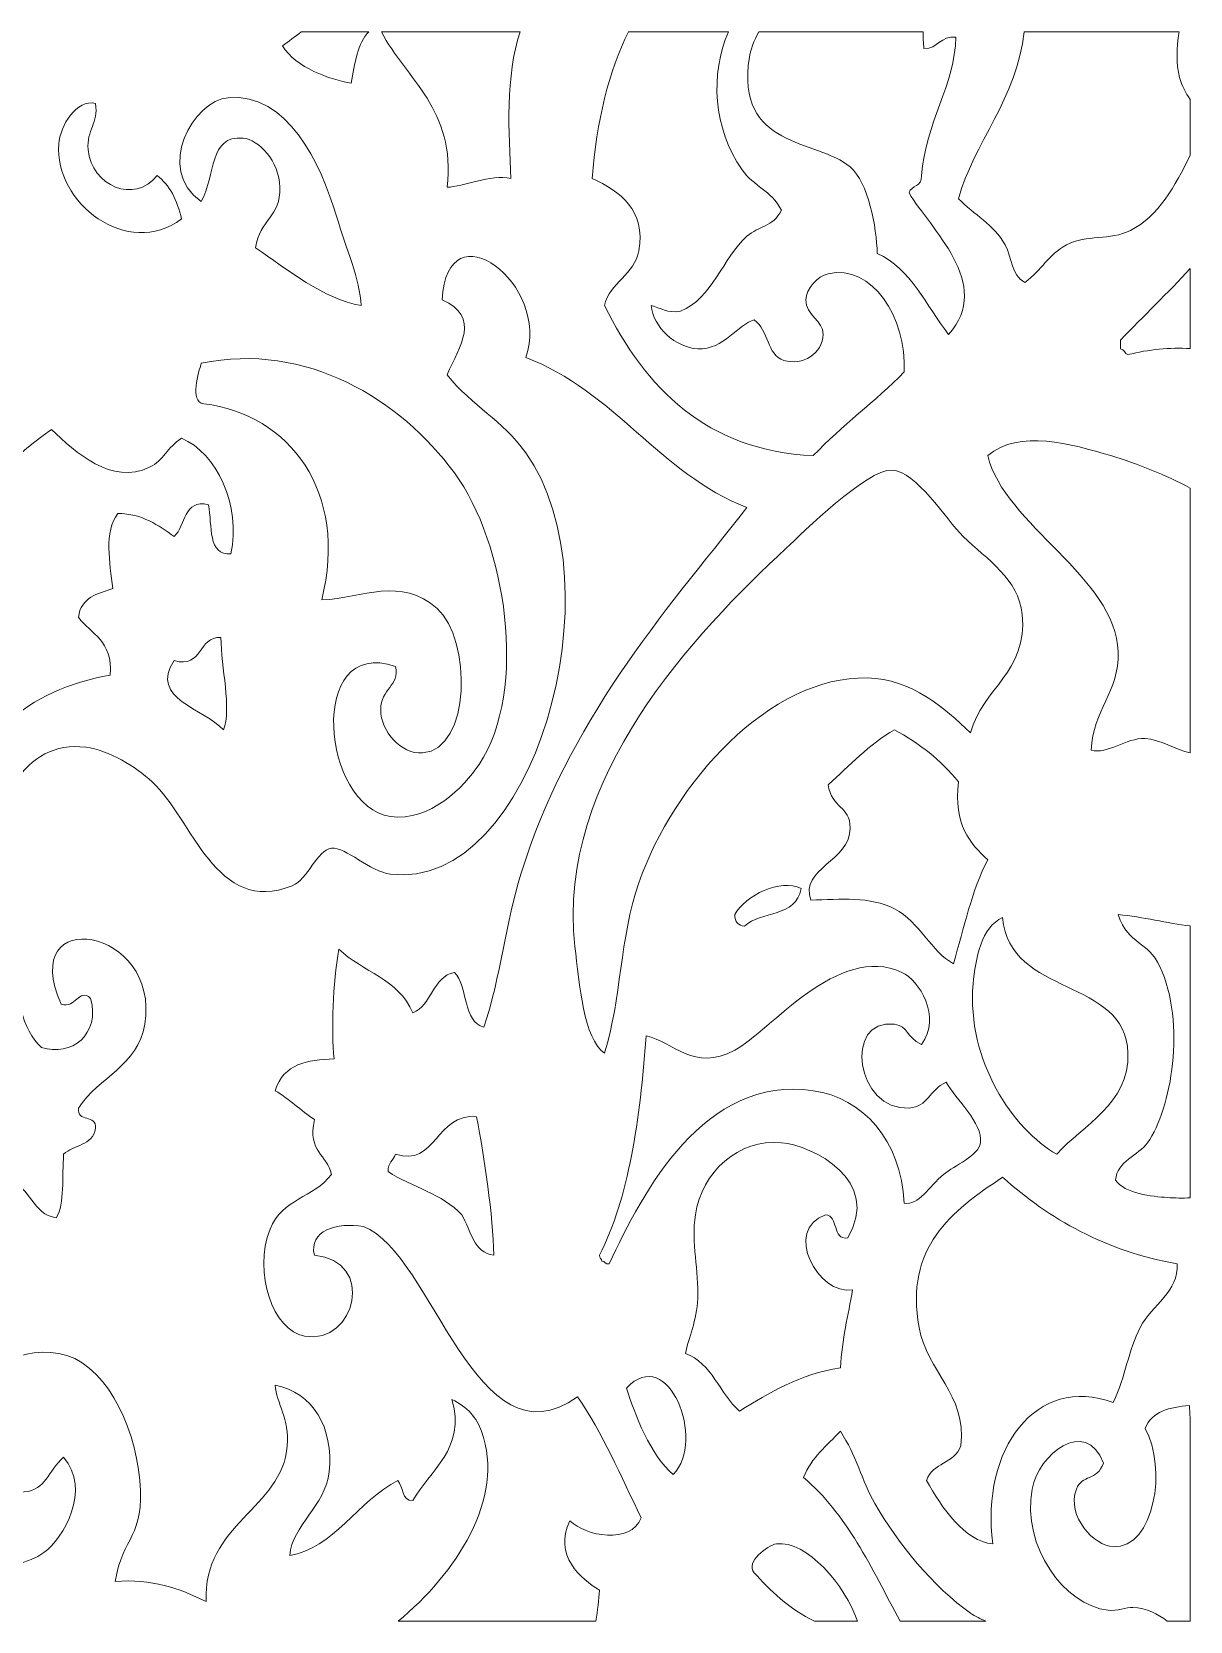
# Model space of a CAD drawing. Header units: millimetres. Extents: x -1202 to 1200, y -590 to 590.
# Drawn here: x 340 to 1200, y -590 to 590 of the extents above; entities that cross this region are included whole.
import ezdxf

# ---------------------------------------------------------------- set-up
doc = ezdxf.new("R2010")
doc.units = ezdxf.units.MM
doc.header["$MEASUREMENT"] = 0
doc.layers.add('Layer 1', color=7, linetype='Continuous')

msp = doc.modelspace()

# ---------------------------------------------------------------- linework, layer by layer
at = {"layer": 'Layer 1', "color": 250, "lineweight": 20}
for points, knots in [([(526.2948, 579.6191), (536.323, 563.1623), (561.68, 554.5573), (577.3699, 551.7598), (580.0285, 566.4674), (582.2188, 581.7252), (590.3788, 589.9734), (590.3788, 589.9734), (540.1904, 589.9734), (540.1904, 589.9734), (535.8533, 586.1762), (531.0276, 582.9527), (526.2948, 579.6191)], [0, 0, 0, 0, 0.25, 0.25, 0.25, 0.5, 0.5, 0.5, 0.75, 0.75, 0.75, 1, 1, 1, 1]), ([(599.7251, 589.9734), (618.3184, 554.479), (655.2322, 532.4197), (648.5054, 474.6067), (660.2649, 474.7141), (680.5177, 484.3975), (695.9317, 481.0349), (694.1595, 514.8832), (691.8338, 557.5172), (702.683, 589.9734), (702.683, 589.9734), (599.7251, 589.9734), (599.7251, 589.9734)], [0, 0, 0, 0, 0.25, 0.25, 0.25, 0.5, 0.5, 0.5, 0.75, 0.75, 0.75, 1, 1, 1, 1]), ([(756.1249, 481.0349), (776.9093, 471.6169), (796.1289, 457.5738), (790.7792, 427.4576), (787.6588, 409.8809), (769.2166, 403.7767), (765.2448, 386.7417), (796.2746, 325.3298), (840.1979, 279.0716), (920.2879, 275.3001), (941.4077, 297.6314), (966.3423, 315.4834), (987.7776, 337.4512), (989.5259, 378.2126), (963.9321, 417.6427), (931.2304, 410.3142), (923.3635, 408.5525), (914.9322, 399.1486), (914.8159, 391.0285), (914.6469, 379.3922), (927.8911, 375.4222), (927.5817, 365.3106), (927.1482, 351.0194), (912.1711, 341.8636), (898.3987, 346.0218), (885.6888, 349.8581), (887.2803, 368.6376), (876.5093, 376.0257), (864.6103, 373.4276), (853.917, 353.5415), (834.5578, 354.5954), (817.8812, 355.5016), (801.5623, 370.5744), (799.9, 386.7417), (806.8465, 384.9), (811.986, 380.9372), (821.7883, 382.4549), (845.2124, 392.2456), (853.1957, 422.0024), (871.0382, 438.1736), (879.5583, 445.8959), (890.3086, 444.9057), (896.5761, 457.4624), (888.7203, 473.0162), (876.3465, 474.6513), (867.3894, 487.4673), (845.8902, 518.2319), (843.6391, 558.7103), (857.3382, 589.9734), (857.3382, 589.9734), (783.1429, 589.9734), (783.1429, 589.9734), (768.2284, 560.6025), (759.6267, 523.8146), (756.1249, 481.0349)], [0, 0, 0, 0, 0.055555556, 0.055555556, 0.055555556, 0.111111111, 0.111111111, 0.111111111, 0.166666667, 0.166666667, 0.166666667, 0.222222222, 0.222222222, 0.222222222, 0.277777778, 0.277777778, 0.277777778, 0.333333333, 0.333333333, 0.333333333, 0.388888889, 0.388888889, 0.388888889, 0.444444444, 0.444444444, 0.444444444, 0.5, 0.5, 0.5, 0.555555556, 0.555555556, 0.555555556, 0.611111111, 0.611111111, 0.611111111, 0.666666667, 0.666666667, 0.666666667, 0.722222222, 0.722222222, 0.722222222, 0.777777778, 0.777777778, 0.777777778, 0.833333333, 0.833333333, 0.833333333, 0.888888889, 0.888888889, 0.888888889, 0.944444444, 0.944444444, 0.944444444, 1, 1, 1, 1]), ([(879.9305, 589.9734), (876.151, 583.904), (873.5772, 575.5254), (872.8609, 571.0455), (862.0277, 503.181), (923.1076, 510.3838), (947.6484, 489.6086), (961.0616, 478.2547), (967.2928, 444.9988), (967.7116, 425.3162), (992.9729, 414.2761), (1003.9456, 386.4522), (1020.6092, 365.3106), (1054.3346, 402.5667), (1006.6885, 444.0299), (991.4234, 470.3199), (992.78, 476.5841), (1001.2708, 474.467), (1000.5434, 483.1804), (1003.6422, 522.5781), (1025.4015, 550.888), (1026.0813, 586.0474), (1014.6512, 587.3343), (1012.8931, 577.254), (1002.3694, 577.4737), (1001.8581, 581.7986), (1001.7602, 585.9542), (1001.9094, 589.9734), (1001.9094, 589.9734), (879.9305, 589.9734), (879.9305, 589.9734)], [0, 0, 0, 0, 0.1, 0.1, 0.1, 0.2, 0.2, 0.2, 0.3, 0.3, 0.3, 0.4, 0.4, 0.4, 0.5, 0.5, 0.5, 0.6, 0.6, 0.6, 0.7, 0.7, 0.7, 0.8, 0.8, 0.8, 0.9, 0.9, 0.9, 1, 1, 1, 1]), ([(1076.748, 589.9734), (1071.5801, 541.1555), (1039.014, 506.4549), (1027.9039, 466.0361), (1039.8942, 454.1313), (1053.896, 447.1868), (1062.5617, 431.7444), (1067.8726, 422.2818), (1067.166, 409.3585), (1077.1538, 403.8851), (1090.3644, 413.3487), (1094.2535, 424.3189), (1108.1629, 431.7444), (1123.0186, 439.6802), (1140.4751, 434.8801), (1155.5866, 442.4605), (1176.6014, 452.998), (1188.6133, 475.6286), (1199.95, 498.2389), (1199.95, 498.2389), (1199.95, 539.8109), (1199.95, 539.8109), (1196.6293, 544.5714), (1193.667, 549.6747), (1192.067, 556.0425), (1189.523, 566.1708), (1189.6537, 578.0356), (1191.7615, 589.9734), (1191.7615, 589.9734), (1076.748, 589.9734), (1076.748, 589.9734)], [0, 0, 0, 0, 0.1, 0.1, 0.1, 0.2, 0.2, 0.2, 0.3, 0.3, 0.3, 0.4, 0.4, 0.4, 0.5, 0.5, 0.5, 0.6, 0.6, 0.6, 0.7, 0.7, 0.7, 0.8, 0.8, 0.8, 0.9, 0.9, 0.9, 1, 1, 1, 1]), ([(566.4239, 453.1756), (554.3293, 492.8557), (530.1124, 544.7625), (486.1685, 541.0437), (460.3901, 538.8608), (431.3551, 488.2064), (466.1017, 463.8906), (476.9623, 483.6128), (471.4636, 513.2026), (497.1109, 511.0398), (508.5919, 510.0698), (524.0208, 493.7598), (524.4714, 474.6067), (524.9969, 452.3353), (509.764, 450.9745), (506.2316, 429.603), (529.7832, 413.6342), (557.3953, 391.2168), (584.6646, 386.7417), (583.8149, 405.7267), (573.7513, 429.1393), (566.4239, 453.1756)], [0, 0, 0, 0, 0.142857143, 0.142857143, 0.142857143, 0.285714286, 0.285714286, 0.285714286, 0.428571429, 0.428571429, 0.428571429, 0.571428571, 0.571428571, 0.571428571, 0.714285714, 0.714285714, 0.714285714, 0.857142857, 0.857142857, 0.857142857, 1, 1, 1, 1]), ([(360.3083, 506.753), (356.8588, 463.0605), (411.3394, 420.9422), (451.5106, 451.0342), (448.1523, 464.9447), (442.7467, 476.4555), (433.27, 483.1804), (416.5262, 461.8262), (384.8457, 475.5372), (382.1977, 502.4661), (380.7368, 517.3283), (390.0231, 521.9817), (387.6688, 536.7568), (373.5707, 540.3258), (361.3596, 520.0631), (360.3083, 506.753)], [0, 0, 0, 0, 0.2, 0.2, 0.2, 0.4, 0.4, 0.4, 0.6, 0.6, 0.6, 0.8, 0.8, 0.8, 1, 1, 1, 1]), ([(132.3044, -326.9048), (170.7202, -308.6375), (175.1652, -371.5074), (214.3859, -359.051), (211.5421, -388.2378), (179.0034, -391.7226), (157.8423, -386.9104), (157.0615, -406.1546), (157.1917, -435.0214), (146.8964, -449.0594), (151.8712, -458.2183), (158.5368, -465.3877), (166.9622, -470.4906), (184.3298, -458.0361), (202.6497, -446.7004), (218.0345, -431.9161), (229.9603, -456.9639), (224.6251, -499.4657), (212.5633, -519.7821), (226.1901, -530.4193), (219.5011, -561.8264), (219.8572, -577.6444), (233.3659, -577.7892), (238.757, -566.3745), (252.6898, -560.5011), (283.4223, -547.5474), (325.9624, -555.947), (349.3659, -539.0699), (364.0698, -528.4642), (384.57, -492.5545), (363.957, -468.3492), (352.1381, -478.6907), (350.9273, -492.4027), (334.7713, -494.0652), (311.3972, -496.4698), (289.0874, -472.8892), (294.6447, -436.2029), (298.9845, -407.5306), (326.5743, -385.2974), (360.3083, -391.1972), (393.1676, -396.9441), (416.5287, -441.7361), (420.5014, -485.4925), (424.3638, -528.0339), (407.7889, -526.3997), (402.2609, -560.5011), (429.4516, -558.5855), (449.0874, -565.1969), (469.7504, -575.503), (467.2539, -517.6792), (526.0424, -506.6311), (529.9434, -459.7755), (531.6144, -439.7132), (521.9664, -428.5293), (520.8228, -414.7718), (548.9735, -420.0094), (564.4461, -446.5657), (560.9527, -479.0642), (558.2002, -504.6698), (533.4845, -518.9408), (531.7686, -541.2133), (563.2587, -536.7118), (583.0996, -500.134), (612.025, -485.4925), (616.0296, -490.074), (614.8447, -500.7516), (622.9709, -500.4954), (635.5732, -478.5215), (662.6485, -461.7134), (652.1541, -425.4868), (663.9342, -430.8541), (670.5137, -439.3578), (674.0433, -449.0594), (692.1907, -498.9419), (654.6104, -555.2647), (612.09, -590.0266), (612.09, -590.0266), (758.9107, -590.0266), (758.9107, -590.0266), (760.0636, -581.9713), (761.1922, -574.1408), (761.5961, -566.9293), (748.0494, -558.7322), (726.822, -540.9673), (739.7068, -515.4953), (751.2318, -527.0062), (784.6048, -533.0213), (792.6052, -513.3519), (777.4764, -482.5523), (763.9625, -449.8532), (745.179, -423.3435), (669.9139, -477.7531), (638.1618, -317.3196), (586.4897, -296.9018), (566.5902, -293.7714), (545.666, -300.0376), (550.0093, -318.3331), (595.5063, -321.6885), (581.3269, -385.0099), (542.7121, -378.3387), (519.5998, -374.3445), (504.2186, -331.3677), (517.1741, -299.0443), (526.4903, -275.8059), (549.0889, -276.0783), (562.7752, -258.3254), (559.6463, -243.4298), (544.8673, -242.2199), (550.0093, -217.6074), (539.9182, -210.8877), (531.4929, -202.2168), (520.8228, -196.1764), (527.5978, -175.7607), (544.7724, -173.3368), (564.6013, -172.6028), (562.49, -150.7413), (563.7577, -117.0075), (568.2499, -91.166), (585.5935, -107.9337), (612.785, -113.1307), (622.9709, -138.3131), (637.3277, -133.0371), (637.7706, -111.4115), (653.9766, -108.3103), (664.2014, -118.4443), (660.1373, -145.362), (675.866, -149.0283), (688.2165, -111.8956), (692.4883, -69.9615), (703.2265, -35.4452), (738.4306, 77.6893), (807.6686, 156.7995), (871.0382, 236.7256), (806.2114, 261.9971), (772.293, 323.5863), (706.8751, 348.1663), (725.9877, 402.6154), (648.0453, 461.1631), (644.8568, 391.0285), (673.8674, 377.6304), (657.9192, 357.1794), (648.5054, 335.3057), (667.8414, 311.3049), (689.2109, 302.2807), (706.8751, 277.4425), (777.0576, 178.7601), (712.442, -48.0738), (606.5528, -35.4452), (591.3559, -33.6338), (573.1722, -14.9212), (562.7752, -16.1585), (551.7759, -17.4666), (545.4041, -39.2996), (533.5923, -44.0179), (476.8494, -66.6782), (459.7661, 5.4722), (429.6213, 33.1331), (417.3155, 44.4233), (397.5435, 56.6703), (380.3715, 58.8501), (334.0551, 64.7316), (312.3323, 15.5908), (305.5872, -31.1583), (332.1705, -60.6468), (318.1007, -137.898), (347.5398, -164.0302), (369.791, -171.2177), (391.3089, -154.4682), (384.0202, -127.5971), (374.8736, -119.5083), (373.3534, -135.6098), (362.1317, -131.884), (328.9104, -57.1852), (436.2593, -74.6413), (424.1501, -146.8868), (418.9718, -177.7786), (390.4179, -185.7802), (374.9003, -209.0359), (373.8076, -220.323), (388.4376, -213.1324), (387.6688, -224.0358), (385.6411, -237.3692), (371.1802, -236.0985), (363.957, -243.3255), (362.6626, -259.6639), (364.9609, -280.2243), (358.4858, -290.4717), (340.9785, -288.1804), (339.1205, -267.5046), (323.8279, -262.6123), (315.5896, -267.9339), (315.9904, -283.4056), (303.7647, -284.0434), (297.3283, -265.8481), (286.1601, -251.8901), (285.524, -232.6095), (285.2871, -225.4543), (290.0458, -216.8826), (289.1701, -209.0359), (285.6525, -177.4819), (248.2302, -155.5252), (258.1635, -110.4538), (248.6904, -110.886), (235.7882, -113.1328), (223.5058, -114.7407), (219.3763, -183.4656), (192.8353, -225.8602), (157.8423, -258.3254), (154.5375, -262.3045), (157.5363, -273.6818), (152.3675, -275.4717), (146.5128, -272.3493), (148.1131, -260.4688), (137.7756, -262.6123), (128.6143, -275.0334), (125.2621, -308.6953), (132.3044, -326.9048)], [0, 0, 0, 0, 0.013888889, 0.013888889, 0.013888889, 0.027777778, 0.027777778, 0.027777778, 0.041666667, 0.041666667, 0.041666667, 0.055555556, 0.055555556, 0.055555556, 0.069444444, 0.069444444, 0.069444444, 0.083333333, 0.083333333, 0.083333333, 0.097222222, 0.097222222, 0.097222222, 0.111111111, 0.111111111, 0.111111111, 0.125, 0.125, 0.125, 0.138888889, 0.138888889, 0.138888889, 0.152777778, 0.152777778, 0.152777778, 0.166666667, 0.166666667, 0.166666667, 0.180555556, 0.180555556, 0.180555556, 0.194444444, 0.194444444, 0.194444444, 0.208333333, 0.208333333, 0.208333333, 0.222222222, 0.222222222, 0.222222222, 0.236111111, 0.236111111, 0.236111111, 0.25, 0.25, 0.25, 0.263888889, 0.263888889, 0.263888889, 0.277777778, 0.277777778, 0.277777778, 0.291666667, 0.291666667, 0.291666667, 0.305555556, 0.305555556, 0.305555556, 0.319444444, 0.319444444, 0.319444444, 0.333333333, 0.333333333, 0.333333333, 0.347222222, 0.347222222, 0.347222222, 0.361111111, 0.361111111, 0.361111111, 0.375, 0.375, 0.375, 0.388888889, 0.388888889, 0.388888889, 0.402777778, 0.402777778, 0.402777778, 0.416666667, 0.416666667, 0.416666667, 0.430555556, 0.430555556, 0.430555556, 0.444444444, 0.444444444, 0.444444444, 0.458333333, 0.458333333, 0.458333333, 0.472222222, 0.472222222, 0.472222222, 0.486111111, 0.486111111, 0.486111111, 0.5, 0.5, 0.5, 0.513888889, 0.513888889, 0.513888889, 0.527777778, 0.527777778, 0.527777778, 0.541666667, 0.541666667, 0.541666667, 0.555555556, 0.555555556, 0.555555556, 0.569444444, 0.569444444, 0.569444444, 0.583333333, 0.583333333, 0.583333333, 0.597222222, 0.597222222, 0.597222222, 0.611111111, 0.611111111, 0.611111111, 0.625, 0.625, 0.625, 0.638888889, 0.638888889, 0.638888889, 0.652777778, 0.652777778, 0.652777778, 0.666666667, 0.666666667, 0.666666667, 0.680555556, 0.680555556, 0.680555556, 0.694444444, 0.694444444, 0.694444444, 0.708333333, 0.708333333, 0.708333333, 0.722222222, 0.722222222, 0.722222222, 0.736111111, 0.736111111, 0.736111111, 0.75, 0.75, 0.75, 0.763888889, 0.763888889, 0.763888889, 0.777777778, 0.777777778, 0.777777778, 0.791666667, 0.791666667, 0.791666667, 0.805555556, 0.805555556, 0.805555556, 0.819444444, 0.819444444, 0.819444444, 0.833333333, 0.833333333, 0.833333333, 0.847222222, 0.847222222, 0.847222222, 0.861111111, 0.861111111, 0.861111111, 0.875, 0.875, 0.875, 0.888888889, 0.888888889, 0.888888889, 0.902777778, 0.902777778, 0.902777778, 0.916666667, 0.916666667, 0.916666667, 0.930555556, 0.930555556, 0.930555556, 0.944444444, 0.944444444, 0.944444444, 0.958333333, 0.958333333, 0.958333333, 0.972222222, 0.972222222, 0.972222222, 0.986111111, 0.986111111, 0.986111111, 1, 1, 1, 1]), ([(1148.2919, 361.0238), (1148.2919, 358.8823), (1148.2919, 356.7369), (1148.2919, 354.5954), (1150.8952, 354.0822), (1151.3675, 351.065), (1153.7631, 350.3086), (1169.1302, 354.1582), (1184.8491, 355.6181), (1199.95, 354.8447), (1199.95, 354.8447), (1199.95, 414.2493), (1199.95, 414.2493), (1183.2243, 395.9278), (1165.3299, 378.979), (1148.2919, 361.0238)], [0, 0, 0, 0, 0.2, 0.2, 0.2, 0.4, 0.4, 0.4, 0.6, 0.6, 0.6, 0.8, 0.8, 0.8, 1, 1, 1, 1]), ([(467.9277, 313.8756), (531.6446, 305.9398), (575.511, 248.4006), (555.4804, 168.1462), (586.3208, 169.744), (613.9958, 185.8515), (641.2107, 161.7181), (666.6651, 139.1398), (666.5883, 57.0965), (630.2648, 54.5632), (614.45, 53.4617), (599.2116, 70.7174), (599.2555, 86.7095), (599.3031, 102.5285), (613.464, 104.1717), (610.2015, 118.8557), (543.7427, 141.2811), (555.6176, 14.4154), (606.5528, 7.4151), (635.7127, 3.4066), (661.0542, 29.1945), (672.2172, 45.9896), (709.176, 101.5899), (692.0107, 210.7353), (653.9766, 262.4436), (613.6606, 317.2583), (543.9563, 360.0153), (466.1017, 343.8794), (464.211, 337.6426), (457.0232, 315.2496), (467.9277, 313.8756)], [0, 0, 0, 0, 0.1, 0.1, 0.1, 0.2, 0.2, 0.2, 0.3, 0.3, 0.3, 0.4, 0.4, 0.4, 0.5, 0.5, 0.5, 0.6, 0.6, 0.6, 0.7, 0.7, 0.7, 0.8, 0.8, 0.8, 0.9, 0.9, 0.9, 1, 1, 1, 1]), ([(1146.4658, 129.5718), (1147.4223, 99.6825), (1127.7176, 86.6609), (1126.4027, 56.7057), (1138.7919, 53.248), (1152.0206, 65.9031), (1166.5326, 65.2794), (1177.5625, 64.8015), (1189.1791, 56.6111), (1199.95, 54.75), (1199.95, 54.75), (1199.95, 251.1972), (1199.95, 251.1972), (1181.4187, 260.9934), (1161.7345, 269.1243), (1140.9946, 275.3001), (1112.1795, 283.8809), (1072.7777, 295.2733), (1049.7932, 275.3001), (1061.8197, 223.8682), (1144.6873, 185.2794), (1146.4658, 129.5718)], [0, 0, 0, 0, 0.142857143, 0.142857143, 0.142857143, 0.285714286, 0.285714286, 0.285714286, 0.428571429, 0.428571429, 0.428571429, 0.571428571, 0.571428571, 0.571428571, 0.714285714, 0.714285714, 0.714285714, 0.857142857, 0.857142857, 0.857142857, 1, 1, 1, 1]), ([(218.0345, 35.2745), (216.3395, 0.2639), (216.9685, -71.3882), (243.569, -74.0207), (257.9559, -75.4452), (264.9325, -61.4497), (269.1068, -46.1613), (254.9337, -42.6379), (240.1281, -5.5213), (259.987, 5.2737), (270.5443, 6.9615), (271.3156, -2.8454), (281.8755, -1.1565), (295.161, 66.8142), (336.986, 101.2517), (398.6122, 112.4275), (400.515, 138.2325), (384.1985, 142.6378), (374.9003, 155.2888), (376.7616, 170.2462), (389.1923, 172.7854), (400.4382, 176.72), (398.1226, 196.0856), (393.9096, 218.5912), (404.0868, 232.4388), (422.7187, 232.1837), (434.161, 223.4854), (446.0385, 215.2945), (454.6628, 223.0206), (452.5879, 243.3148), (471.5738, 238.867), (474.1626, 223.3346), (470.8576, 200.8788), (487.991, 202.4339), (496.0276, 238.1421), (477.0718, 277.7836), (451.5106, 288.1576), (440.4458, 281.3902), (438.4474, 271.8749), (427.7987, 266.7264), (399.4317, 253.0184), (372.9881, 277.8819), (354.8371, 294.5899), (290.0491, 249.8787), (223.9694, 157.8849), (218.0345, 35.2745)], [0, 0, 0, 0, 0.066666667, 0.066666667, 0.066666667, 0.133333333, 0.133333333, 0.133333333, 0.2, 0.2, 0.2, 0.266666667, 0.266666667, 0.266666667, 0.333333333, 0.333333333, 0.333333333, 0.4, 0.4, 0.4, 0.466666667, 0.466666667, 0.466666667, 0.533333333, 0.533333333, 0.533333333, 0.6, 0.6, 0.6, 0.666666667, 0.666666667, 0.666666667, 0.733333333, 0.733333333, 0.733333333, 0.8, 0.8, 0.8, 0.866666667, 0.866666667, 0.866666667, 0.933333333, 0.933333333, 0.933333333, 1, 1, 1, 1]), ([(1075.3303, 157.4312), (1072.6321, 184.101), (1049.0978, 197.9516), (1031.5527, 215.2945), (1018.6203, 228.075), (996.607, 263.8075), (978.6577, 264.585), (960.0016, 265.394), (911.9962, 217.7153), (900.2212, 206.7208), (833.2065, 144.1374), (729.1676, 36.3002), (743.3554, -89.0226), (746.5292, -117.0531), (750.0177, -157.778), (765.2448, -168.317), (778.0667, -127.8957), (776.3983, -83.0864), (790.7792, -41.8745), (816.6524, 32.2674), (887.9337, 112.1207), (960.417, 110.282), (993.4779, 109.4448), (1017.388, 87.9235), (1037.0238, 69.5662), (1045.6396, 102.5741), (1079.6649, 114.5972), (1075.3303, 157.4312)], [0, 0, 0, 0, 0.111111111, 0.111111111, 0.111111111, 0.222222222, 0.222222222, 0.222222222, 0.333333333, 0.333333333, 0.333333333, 0.444444444, 0.444444444, 0.444444444, 0.555555556, 0.555555556, 0.555555556, 0.666666667, 0.666666667, 0.666666667, 0.777777778, 0.777777778, 0.777777778, 0.888888889, 0.888888889, 0.888888889, 1, 1, 1, 1]), ([(482.5197, 71.7076), (488.9053, 87.1671), (480.6402, 118.3991), (480.6937, 140.2869), (463.3795, 141.344), (467.6907, 116.9898), (446.0385, 123.1426), (426.8216, 94.868), (468.7921, 87.1985), (482.5197, 71.7076)], [0, 0, 0, 0, 0.333333333, 0.333333333, 0.333333333, 0.666666667, 0.666666667, 0.666666667, 1, 1, 1, 1]), ([(947.6484, -1.1565), (947.776, -25.9856), (909.8288, -31.0156), (918.4618, -54.7329), (940.4339, -53.9827), (962.305, -51.7998), (980.4803, -61.1632), (999.2672, -70.8394), (1007.8494, -93.2416), (1024.2579, -101.881), (1032.0481, -75.3176), (1038.0778, -46.6847), (1049.7932, -24.7301), (1036.3827, -12.6249), (1024.5672, 1.3493), (1027.9039, 33.1331), (1014.8561, 49.2305), (998.9493, 61.9757), (980.4803, 71.7076), (961.5838, 61.0482), (947.2236, 45.0622), (931.2304, 30.9876), (934.0156, 13.2055), (947.5623, 15.2527), (947.6484, -1.1565)], [0, 0, 0, 0, 0.125, 0.125, 0.125, 0.25, 0.25, 0.25, 0.375, 0.375, 0.375, 0.5, 0.5, 0.5, 0.625, 0.625, 0.625, 0.75, 0.75, 0.75, 0.875, 0.875, 0.875, 1, 1, 1, 1]), ([(869.2156, -74.0207), (881.2214, -62.4116), (907.6849, -67.7888), (911.1671, -46.1613), (896.0616, -38.3105), (869.9842, -51.1072), (861.9183, -65.448), (862.1406, -70.9022), (864.5717, -73.7584), (869.2156, -74.0207)], [0, 0, 0, 0, 0.333333333, 0.333333333, 0.333333333, 0.666666667, 0.666666667, 0.666666667, 1, 1, 1, 1]), ([(1038.8499, -116.882), (1033.9569, -173.9747), (1068.781, -225.2103), (1100.8656, -243.3255), (1120.1446, -221.9228), (1154.9481, -205.7048), (1153.7631, -168.317), (1151.9673, -111.6667), (1065.9906, -127.0695), (1060.7391, -67.5914), (1045.2087, -74.4914), (1040.444, -98.2624), (1038.8499, -116.882)], [0, 0, 0, 0, 0.25, 0.25, 0.25, 0.5, 0.5, 0.5, 0.75, 0.75, 0.75, 1, 1, 1, 1]), ([(1177.4751, -104.0245), (1197.0781, -146.1264), (1185.939, -209.9947), (1168.3551, -234.7518), (1161.5981, -244.2692), (1145.4473, -248.397), (1144.6432, -262.6123), (1151.1211, -272.5001), (1171.8676, -274.7337), (1182.9472, -275.4717), (1188.8631, -275.8651), (1194.5192, -275.9491), (1199.95, -275.7371), (1199.95, -275.7371), (1199.95, -73.8005), (1199.95, -73.8005), (1182.8673, -71.9023), (1165.1308, -67.1312), (1146.4658, -65.448), (1154.5146, -88.4172), (1168.5214, -84.7884), (1177.4751, -104.0245)], [0, 0, 0, 0, 0.142857143, 0.142857143, 0.142857143, 0.285714286, 0.285714286, 0.285714286, 0.428571429, 0.428571429, 0.428571429, 0.571428571, 0.571428571, 0.571428571, 0.714285714, 0.714285714, 0.714285714, 0.857142857, 0.857142857, 0.857142857, 1, 1, 1, 1]), ([(761.5961, -318.3331), (761.59, -320.4815), (763.0749, -320.8835), (763.4188, -322.6179), (765.7523, -322.7363), (765.9454, -325.3647), (768.8933, -324.7613), (793.9711, -270.8154), (839.0674, -184.3871), (920.2879, -196.1764), (956.6348, -201.4523), (985.5033, -232.6763), (987.7776, -279.7566), (998.3882, -281.4991), (1005.9078, -267.4782), (1016.9607, -258.3254), (1025.0654, -251.6147), (1042.9939, -244.5598), (1044.3211, -234.7518), (1046.2807, -220.2572), (1026.034, -202.555), (1018.784, -189.7482), (1006.0654, -195.9607), (1005.4631, -208.0497), (991.4234, -209.0359), (952.0329, -211.7979), (942.3754, -141.6827), (980.4803, -146.8868), (991.1409, -148.3407), (988.5996, -155.7451), (1000.5434, -161.8867), (1015.6784, -141.063), (998.8241, -114.2728), (985.9514, -108.3103), (938.5725, -86.3648), (888.5153, -151.7699), (861.9183, -166.1735), (831.6123, -182.5869), (816.1447, -159.7088), (796.2539, -155.4584), (791.6762, -217.9437), (783.295, -275.9638), (761.5961, -318.3331)], [0, 0, 0, 0, 0.071428571, 0.071428571, 0.071428571, 0.142857143, 0.142857143, 0.142857143, 0.214285714, 0.214285714, 0.214285714, 0.285714286, 0.285714286, 0.285714286, 0.357142857, 0.357142857, 0.357142857, 0.428571429, 0.428571429, 0.428571429, 0.5, 0.5, 0.5, 0.571428571, 0.571428571, 0.571428571, 0.642857143, 0.642857143, 0.642857143, 0.714285714, 0.714285714, 0.714285714, 0.785714286, 0.785714286, 0.785714286, 0.857142857, 0.857142857, 0.857142857, 0.928571429, 0.928571429, 0.928571429, 1, 1, 1, 1]), ([(604.7303, -256.1819), (622.1333, -267.8791), (645.3703, -272.7249), (659.4514, -288.3282), (666.1135, -299.7885), (668.2335, -316.5856), (683.1633, -318.3331), (682.5513, -288.226), (676.2546, -246.5219), (670.3946, -215.4642), (640.3412, -212.4884), (640.392, -253.2508), (610.2015, -243.3255), (608.5807, -247.8493), (604.6468, -249.6576), (604.7303, -256.1819)], [0, 0, 0, 0, 0.2, 0.2, 0.2, 0.4, 0.4, 0.4, 0.6, 0.6, 0.6, 0.8, 0.8, 0.8, 1, 1, 1, 1]), ([(896.5761, -234.7518), (864.7706, -231.8389), (837.66, -256.3066), (832.7343, -288.3282), (829.626, -308.5241), (835.3531, -330.3563), (834.5578, -350.4793), (833.9218, -366.5504), (827.5543, -380.0812), (825.4371, -391.1972), (844.9755, -398.2471), (850.8681, -421.3266), (865.5669, -434.0595), (887.9155, -420.3131), (910.2175, -406.5099), (940.3512, -401.9133), (941.5947, -380.5115), (946.1309, -362.9844), (949.4711, -344.0491), (923.8564, -348.51), (897.5766, -299.2428), (929.4078, -288.3282), (939.1869, -288.9824), (934.0535, -307.1593), (945.8224, -305.4746), (971.1553, -262.7155), (920.2372, -236.9196), (896.5761, -234.7518)], [0, 0, 0, 0, 0.111111111, 0.111111111, 0.111111111, 0.222222222, 0.222222222, 0.222222222, 0.333333333, 0.333333333, 0.333333333, 0.444444444, 0.444444444, 0.444444444, 0.555555556, 0.555555556, 0.555555556, 0.666666667, 0.666666667, 0.666666667, 0.777777778, 0.777777778, 0.777777778, 0.888888889, 0.888888889, 0.888888889, 1, 1, 1, 1]), ([(998.7208, -371.9104), (1004.7592, -405.1745), (1034.0611, -421.0157), (1029.7299, -459.7755), (1025.3419, -473.196), (1008.6628, -472.1723), (1004.1921, -485.4925), (1015.7378, -505.7776), (1032.3833, -530.5782), (1053.4418, -532.6417), (1044.2021, -462.1943), (1085.8314, -406.6639), (1142.8206, -427.6293), (1152.205, -407.731), (1154.0337, -388.6842), (1162.8839, -371.9104), (1171.6979, -355.2035), (1191.6309, -345.1729), (1190.2445, -324.7613), (1136.9685, -315.2065), (1095.714, -291.5236), (1060.7391, -260.4688), (1022.5396, -285.463), (988.0093, -312.9072), (998.7208, -371.9104)], [0, 0, 0, 0, 0.125, 0.125, 0.125, 0.25, 0.25, 0.25, 0.375, 0.375, 0.375, 0.5, 0.5, 0.5, 0.625, 0.625, 0.625, 0.75, 0.75, 0.75, 0.875, 0.875, 0.875, 1, 1, 1, 1]), ([(816.317, -481.2057), (841.0295, -455.8278), (812.6479, -383.8466), (781.6593, -416.9131), (787.6175, -436.3579), (799.6414, -467.2172), (816.317, -481.2057)], [0, 0, 0, 0, 0.5, 0.5, 0.5, 1, 1, 1, 1]), ([(1082.6248, -491.9218), (1075.12, -534.8145), (1106.1292, -577.9015), (1139.1721, -581.9313), (1145.5662, -582.7119), (1152.7307, -579.483), (1157.4118, -579.7877), (1167.8354, -580.4692), (1175.9551, -584.5446), (1182.9566, -590.0266), (1182.9566, -590.0266), (1199.95, -590.0266), (1199.95, -590.0266), (1199.95, -590.0266), (1199.95, -441.5602), (1199.95, -441.5602), (1199.7999, -437.4972), (1199.6228, -433.547), (1199.3643, -429.7726), (1184.8318, -431.2722), (1171.3799, -434.0403), (1166.5326, -446.918), (1182.9799, -475.9813), (1173.4231, -536.0092), (1142.8206, -534.783), (1128.7777, -534.2211), (1107.9637, -512.0802), (1115.4602, -491.9218), (1119.5776, -480.8452), (1130.8587, -486.3784), (1135.5233, -472.634), (1122.267, -438.076), (1087.1017, -466.3466), (1082.6248, -491.9218)], [0, 0, 0, 0, 0.090909091, 0.090909091, 0.090909091, 0.181818182, 0.181818182, 0.181818182, 0.272727273, 0.272727273, 0.272727273, 0.363636364, 0.363636364, 0.363636364, 0.454545455, 0.454545455, 0.454545455, 0.545454545, 0.545454545, 0.545454545, 0.636363636, 0.636363636, 0.636363636, 0.727272727, 0.727272727, 0.727272727, 0.818181818, 0.818181818, 0.818181818, 0.909090909, 0.909090909, 0.909090909, 1, 1, 1, 1]), ([(912.9907, -483.349), (944.6562, -509.7655), (963.818, -550.8708), (984.6397, -590.0266), (984.6397, -590.0266), (1048.3658, -590.0266), (1048.3658, -590.0266), (1044.3662, -588.2888), (1040.4665, -586.4533), (1037.0238, -584.0745), (1009.6012, -565.126), (982.6682, -531.6697), (965.8881, -502.6369), (956.1126, -485.7234), (952.3983, -466.8072), (940.3512, -449.0594), (930.4351, -459.5558), (919.0142, -468.2823), (912.9907, -483.349)], [0, 0, 0, 0, 0.166666667, 0.166666667, 0.166666667, 0.333333333, 0.333333333, 0.333333333, 0.5, 0.5, 0.5, 0.666666667, 0.666666667, 0.666666667, 0.833333333, 0.833333333, 0.833333333, 1, 1, 1, 1]), ([(892.9274, -532.6417), (886.1015, -533.5721), (869.7232, -546.2099), (876.5093, -554.0718), (887.1355, -566.3805), (903.0484, -581.3564), (921.1509, -590.0266), (921.1509, -590.0266), (953.0287, -590.0266), (953.0287, -590.0266), (944.0333, -563.3606), (915.2661, -529.5879), (892.9274, -532.6417)], [0, 0, 0, 0, 0.25, 0.25, 0.25, 0.5, 0.5, 0.5, 0.75, 0.75, 0.75, 1, 1, 1, 1])]:
    msp.add_open_spline(points, degree=3, knots=knots, dxfattribs=at)

doc.saveas('drawing.dxf')
